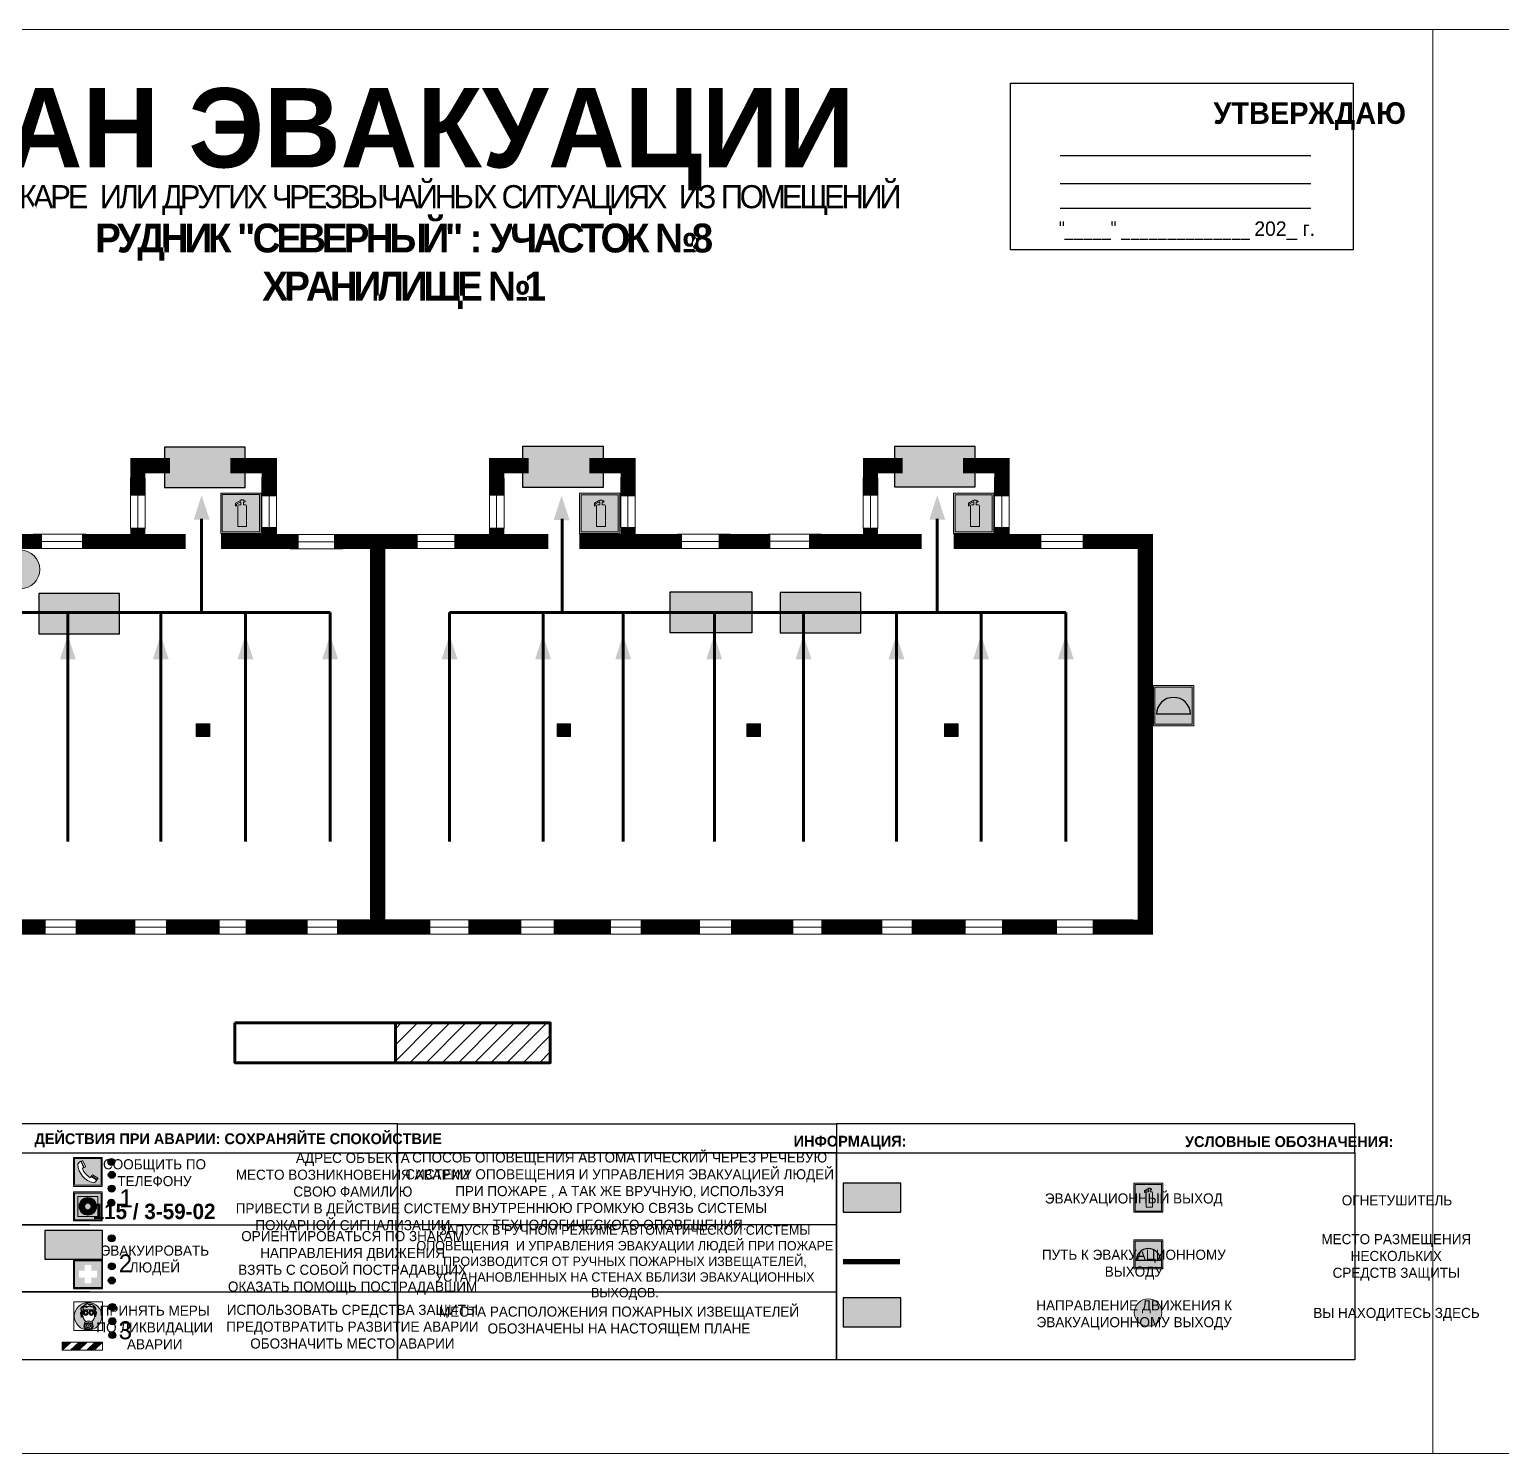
# Model space of a CAD drawing. Header units: millimetres. Extents: x 13114 to 67229, y 22859 to 38520.
# Drawn here: x 18895.6 to 19303.9, y 34765.4 to 35160.4 of the extents above; entities that cross this region are included whole.
import ezdxf

# ---------------------------------------------------------------- set-up
doc = ezdxf.new("R2010")
doc.units = ezdxf.units.MM
doc.layers.add('План_Штампы', color=7, linetype='Continuous')
doc.styles.add('обычный', font='arial.ttf')

# ---------------------------------------------------------------- blocks, each defined once
blk = doc.blocks.new('A$C38D26F80')
h = blk.add_hatch(color=5)
h.dxf.hatch_style = 1
h.paths.add_polyline_path([(-8.77, -4.48, 1), (-0.19, -4.48, 1)])
h.paths.add_polyline_path([(-6.75, -3.58), (-6.75, -3.31), (-6.62, -3.22), (-6.5, -3.22), (-6.42, -3.3), (-6.39, -3.28), (-6.59, -2.23), (-6.59, -2.01), (-6.38, -1.58), (-4.76, -0.4), (-4.13, -0.79, -0.362848), (-2.1, -2.1, -0.201049), (-2.17, -2.48, 0.085434), (-2.26, -3.13), (-1.9, -3.16), (-2.25, -4.7), (-2.4, -4.59), (-2.43, -4.34), (-2.36, -4.34), (-2.14, -3.34), (-2.47, -3.42), (-2.58, -1.95), (-2.77, -1.58), (-3.58, -1.52), (-3.92, -1.26), (-5.05, -1.73), (-4.87, -1.39), (-5.41, -1.6), (-5.41, -1.46), (-6.13, -1.87), (-6.18, -3.5), (-6.56, -3.47), (-6.37, -4.59), (-6.16, -4.43), (-6.16, -4.66), (-6.36, -4.79), (-6.37, -4.8), (-6.51, -4.76)], flags=16)
h.paths.add_polyline_path([(-6.51, -4.76), (-6.36, -4.79), (-6.37, -4.8)], flags=0)
h.paths.add_polyline_path([(-5.92, -2.34, 0.089508), (-2.67, -2.35), (-2.48, -3.88, -0.268602), (-3.4, -6.18, 0.262449), (-5.2, -6.18, -0.268602), (-6.11, -3.88)], flags=16)
edge = h.paths.add_edge_path(flags=16)
edge.add_ellipse((-5.19, -3.41), major_axis=(0, 0.842), ratio=0.848992, start_angle=0, end_angle=360)
edge = h.paths.add_edge_path(flags=0)
edge.add_ellipse((-5.19, -3.39), major_axis=(0, 0.665), ratio=0.853798, start_angle=0, end_angle=360)
edge = h.paths.add_edge_path(flags=0)
edge.add_ellipse((-5.19, -3.4), major_axis=(0, 0.528), ratio=0.864094, start_angle=0, end_angle=360)
edge = h.paths.add_edge_path(flags=16)
edge.add_ellipse((-3.47, -3.4), major_axis=(0, 0.842), ratio=0.848992, start_angle=0, end_angle=360)
h.paths.add_polyline_path([(-3.13, -6.45), (-3.13, -6.84, 0.383174), (-5.57, -6.85), (-5.57, -6.49, -0.369952)], flags=16)
edge = h.paths.add_edge_path(flags=0)
edge.add_ellipse((-3.47, -3.39), major_axis=(0, 0.665), ratio=0.853798, start_angle=0, end_angle=360)
edge = h.paths.add_edge_path(flags=0)
edge.add_ellipse((-3.47, -3.4), major_axis=(0, 0.528), ratio=0.864094, start_angle=0, end_angle=360)
edge = h.paths.add_edge_path(flags=16)
edge.add_ellipse((-4.34, -7.57), major_axis=(-1.48, 0), ratio=0.744955, start_angle=0, end_angle=360)
h.paths.add_polyline_path([(-5.01, -6.85, -1), (-5.15, -6.85, -1)], flags=0)
h.paths.add_polyline_path([(-5.33, -7.14, -1), (-5.47, -7.14, -1)], flags=0)
h.paths.add_polyline_path([(-4.61, -6.71, -1), (-4.74, -6.71, -1)], flags=16)
h.paths.add_polyline_path([(-5.43, -7.51, -1), (-5.57, -7.51, -1)], flags=0)
h.paths.add_polyline_path([(-4.26, -6.67, -1), (-4.4, -6.67, -1)], flags=16)
h.paths.add_polyline_path([(-4.74, -7.14, -1), (-4.88, -7.14, -1)], flags=0)
h.paths.add_polyline_path([(-4.93, -7.43, -1), (-5.07, -7.43, -1)], flags=0)
h.paths.add_polyline_path([(-4.41, -7.07, -1), (-4.54, -7.07, -1)], flags=0)
h.paths.add_polyline_path([(-5.33, -7.87, -1), (-5.46, -7.87, -1)], flags=0)
h.paths.add_polyline_path([(-3.8, -6.71, -1), (-3.94, -6.71, -1)], flags=16)
h.paths.add_polyline_path([(-4.85, -7.78, -1), (-4.98, -7.78, -1)], flags=0)
h.paths.add_polyline_path([(-3.96, -7.14, -1), (-4.1, -7.14, -1)], flags=0)
h.paths.add_polyline_path([(-4.33, -7.53, -1), (-4.47, -7.53, -1)], flags=0)
h.paths.add_polyline_path([(-5.09, -8.12, -1), (-5.23, -8.12, -1)], flags=0)
h.paths.add_polyline_path([(-3.5, -6.94, -1), (-3.64, -6.94, -1)], flags=0)
h.paths.add_polyline_path([(-4.54, -7.97, -1), (-4.68, -7.97, -1)], flags=0)
h.paths.add_polyline_path([(-3.66, -7.39, -1), (-3.8, -7.39, -1)], flags=0)
h.paths.add_polyline_path([(-4.73, -8.35, -1), (-4.86, -8.35, -1)], flags=0)
h.paths.add_polyline_path([(-4.09, -7.96, -1), (-4.23, -7.96, -1)], flags=0)
h.paths.add_polyline_path([(-3.77, -7.74, -1), (-3.91, -7.74, -1)], flags=0)
h.paths.add_polyline_path([(-3.22, -7.27, -1), (-3.35, -7.27, -1)], flags=0)
h.paths.add_polyline_path([(-4.34, -8.4, -1), (-4.47, -8.4, -1)], flags=0)
h.paths.add_polyline_path([(-3.16, -7.61, -1), (-3.3, -7.61, -1)], flags=0)
h.paths.add_polyline_path([(-3.9, -8.35, -1), (-4.04, -8.35, -1)], flags=0)
h.paths.add_polyline_path([(-3.32, -7.91, -1), (-3.46, -7.91, -1)], flags=0)
h.paths.add_polyline_path([(-3.55, -8.23, -1), (-3.69, -8.23, -1)], flags=0)
at = {"color": 5, "lineweight": 5}
for p, q in [((-4.48, 0), (-8.96, 0)), ((-8.96, 0), (-8.96, -4.48)), ((-4.48, 0), (0, 0)), ((0, 0), (0, -4.48)), ((-8.96, -8.96), (-8.96, -4.48)), ((-6.75, -3.31), (-6.62, -3.22)), ((-6.75, -3.58), (-6.75, -3.31)), ((-6.51, -4.76), (-6.75, -3.58)), ((-6.62, -3.22), (-6.5, -3.22)), ((-6.59, -2.01), (-6.38, -1.58)), ((-6.59, -2.23), (-6.59, -2.01)), ((-6.39, -3.28), (-6.59, -2.23)), ((-6.18, -3.5), (-6.56, -3.47)), ((-6.56, -3.47), (-6.37, -4.59)), ((-6.5, -3.22), (-6.42, -3.3)), ((-6.42, -3.3), (-6.39, -3.28)), ((-6.38, -1.58), (-4.76, -0.4)), ((-6.37, -4.59), (-6.16, -4.43)), ((-6.13, -1.87), (-6.18, -3.5)), ((-6.16, -4.43), (-6.16, -4.66)), ((-5.41, -1.46), (-6.13, -1.87)), ((-5.92, -2.34), (-6.11, -3.88)), ((-4.87, -1.39), (-5.41, -1.6)), ((-5.41, -1.6), (-5.41, -1.46)), ((-3.92, -1.26), (-5.05, -1.73)), ((-5.05, -1.73), (-4.87, -1.39)), ((-4.76, -0.4), (-4.13, -0.79)), ((-3.58, -1.52), (-3.92, -1.26)), ((-2.77, -1.58), (-3.58, -1.52)), ((-2.58, -1.95), (-2.77, -1.58)), ((-2.67, -2.34), (-2.48, -3.88)), ((-2.47, -3.42), (-2.58, -1.95)), ((-2.14, -3.34), (-2.47, -3.42)), ((-2.43, -4.34), (-2.4, -4.59)), ((-2.43, -4.34), (-2.36, -4.34)), ((-2.36, -4.34), (-2.14, -3.34)), ((-1.9, -3.16), (-2.26, -3.13)), ((-2.25, -4.7), (-1.9, -3.16)), ((0, -8.96), (0, -4.48)), ((-4.48, -8.96), (-8.96, -8.96)), ((-6.37, -4.8), (-6.51, -4.76)), ((-6.16, -4.66), (-6.37, -4.8)), ((-5.57, -6.49), (-5.57, -6.85)), ((-4.48, -8.96), (0, -8.96)), ((-3.13, -6.45), (-3.13, -6.84)), ((-2.4, -4.59), (-2.25, -4.7))]:
    blk.add_line(p, q, dxfattribs=at)
at = {"color": 5}
for p, q in [((-6.75, -3.31), (-6.62, -3.22)), ((-6.75, -3.58), (-6.75, -3.31)), ((-6.51, -4.76), (-6.75, -3.58)), ((-6.62, -3.22), (-6.5, -3.22)), ((-6.59, -2.01), (-6.38, -1.58)), ((-6.59, -2.23), (-6.59, -2.01)), ((-6.39, -3.28), (-6.59, -2.23)), ((-6.18, -3.5), (-6.56, -3.47)), ((-6.56, -3.47), (-6.37, -4.59)), ((-6.5, -3.22), (-6.42, -3.3)), ((-6.42, -3.3), (-6.39, -3.28)), ((-6.38, -1.58), (-4.76, -0.4)), ((-6.37, -4.59), (-6.16, -4.43)), ((-6.13, -1.87), (-6.18, -3.5)), ((-6.16, -4.43), (-6.16, -4.66)), ((-5.41, -1.46), (-6.13, -1.87)), ((-4.87, -1.39), (-5.41, -1.6)), ((-5.41, -1.6), (-5.41, -1.46)), ((-3.92, -1.26), (-5.05, -1.73)), ((-5.05, -1.73), (-4.87, -1.39)), ((-4.76, -0.4), (-4.13, -0.79)), ((-3.58, -1.52), (-3.92, -1.26)), ((-2.77, -1.58), (-3.58, -1.52)), ((-2.58, -1.95), (-2.77, -1.58)), ((-2.47, -3.42), (-2.58, -1.95)), ((-2.14, -3.34), (-2.47, -3.42)), ((-2.4, -4.59), (-2.43, -4.34)), ((-2.43, -4.34), (-2.36, -4.34)), ((-2.36, -4.34), (-2.14, -3.34)), ((-2.26, -3.13), (-1.9, -3.16)), ((-1.9, -3.16), (-2.25, -4.7)), ((-6.37, -4.8), (-6.51, -4.76)), ((-6.36, -4.79), (-6.51, -4.76)), ((-6.16, -4.66), (-6.37, -4.8)), ((-6.16, -4.66), (-6.36, -4.79)), ((-2.25, -4.7), (-2.4, -4.59))]:
    blk.add_line(p, q, dxfattribs=at)
at = {"color": 5, "lineweight": 5}
for centre, radius in [((-4.48, -4.48), 4.29), ((-5.5, -7.51), 0.0678), ((-5.4, -7.14), 0.0678), ((-5.4, -7.87), 0.0678), ((-5.16, -8.12), 0.0678), ((-5.08, -6.85), 0.0678), ((-5, -7.43), 0.0678), ((-4.91, -7.78), 0.0678), ((-4.81, -7.14), 0.0678), ((-4.79, -8.35), 0.0678), ((-4.67, -6.71), 0.0678), ((-4.61, -7.97), 0.0678), ((-4.47, -7.07), 0.0678), ((-4.4, -7.53), 0.0678), ((-4.4, -8.4), 0.0678), ((-4.33, -6.67), 0.0678), ((-4.16, -7.96), 0.0678), ((-4.03, -7.14), 0.0678), ((-3.97, -8.35), 0.0678), ((-3.87, -6.71), 0.0678), ((-3.84, -7.74), 0.0678), ((-3.73, -7.39), 0.0678), ((-3.62, -8.23), 0.0678), ((-3.57, -6.94), 0.0678), ((-3.39, -7.91), 0.0678), ((-3.28, -7.27), 0.0678), ((-3.23, -7.61), 0.0678)]:
    blk.add_circle(centre, radius, dxfattribs=at)
for centre, radius, start, end in [((-3.66, -4.24), 2.47, 171.573, 231.7124), ((-4.28, 6.66), 9.15, 259.6987, 280.1569), ((-4.93, -4.24), 2.47, 308.2876, 8.427), ((-0.47, -3.05), 1.79, 161.5846, 182.4584), ((-2.6, -2.2), 0.513, 326.4781, 11.7739), ((-4.33, -7.88), 1.87, 50.358, 131.5662), ((-4.34, -8.2), 1.82, 48.4943, 132.3565), ((-4.3, -7.78), 1.83, 60.5889, 119.4111)]:
    blk.add_arc(centre, radius, start, end, dxfattribs=at)
at = {"color": 5}
for centre, radius, start, end in [((-3.89, -2.66), 1.88, 17.387, 97.1599), ((-0.35, -3.07), 1.91, 162.2553, 181.7878), ((-2.6, -2.2), 0.511, 326.3906, 11.8614)]:
    blk.add_arc(centre, radius, start, end, dxfattribs=at)
at = {"color": 5, "lineweight": 5}
for centre, major_axis, ratio in [((-5.19, -3.41), (0, 0.842), 0.848992), ((-5.19, -3.39), (0, 0.665), 0.853798), ((-5.19, -3.4), (0, 0.528), 0.864094), ((-3.47, -3.4), (0, 0.842), 0.848992), ((-3.47, -3.39), (0, 0.665), 0.853798), ((-3.47, -3.4), (0, 0.528), 0.864094), ((-4.34, -7.57), (-1.48, 0), 0.744955)]:
    blk.add_ellipse(centre, major_axis=major_axis, ratio=ratio, dxfattribs=at)
blk = doc.blocks.new('A$C47DD6509')
at = {"lineweight": 5}
for points in [[(-8.69, 0), (-11.19, 0), (-11.19, -2.22)], [(-4.22, 0), (-6.45, 0), (-8.91, -2.22), (-6.61, -2.22)], [(0, 0), (-2.09, 0), (-4.36, -2.22), (-2.29, -2.22)]]:
    blk.add_hatch(color=242, dxfattribs=at).paths.add_polyline_path(points)
at = {"color": 242, "lineweight": 5}
for p, q in [((-11.19, -2.22), (-8.69, 0)), ((-11.19, -2.22), (-11.19, 0)), ((-11.19, 0), (-8.69, 0)), ((-11.19, 0), (0, 0)), ((-8.91, -2.22), (-6.45, 0)), ((-6.61, -2.22), (-4.22, 0)), ((-4.36, -2.22), (-2.09, 0)), ((-2.29, -2.22), (0, 0)), ((0, 0), (0, -2.22)), ((0, -2.22), (-11.19, -2.22))]:
    blk.add_line(p, q, dxfattribs=at)
blk = doc.blocks.new('A$C32E8229D')
at = {"true_color": 0xffffff}
blk.add_hatch(color=7, dxfattribs=at).paths.add_polyline_path([(0, 0), (0, -8), (16, -8), (16, 0)])
h = blk.add_hatch(color=126)
h.paths.add_polyline_path([(0.2, -0.2), (15.8, -0.2), (15.8, -7.8), (0.2, -7.8)])
h.paths.add_polyline_path([(13.49, -2.05), (12.08, -2.05), (11.37, -2.63, 0.162397), (11.29, -2.84), (11.29, -3.63), (10.35, -3.63), (10.35, -4.05), (11.68, -4.05), (11.68, -3.48), (12.26, -4.28), (11.29, -5.1), (11.29, -6.78), (11.85, -6.78), (11.85, -5.44), (12.8, -4.64), (12.8, -5.94), (14.46, -5.94), (14.46, -5.39), (13.45, -5.39), (13.45, -3.97), (12.46, -2.59), (13.15, -2.59), (13.69, -3.34), (14.18, -3)], flags=16)
h.paths.add_polyline_path([(10.74, -1.82, 1), (11.8, -1.82, 1)], flags=16)
h.paths.add_polyline_path([(9.39, -3.59), (5.99, -3.59), (6.56, -3.03), (5.91, -3.03), (5.1, -3.83), (5.91, -4.64), (6.56, -4.64), (5.99, -4.09), (9.39, -4.09)], flags=16)
h.paths.add_polyline_path([(4.29, -1.08), (1.72, -1.08), (1.72, -6.6), (4.29, -6.6)], flags=16)
at = {"color": 126}
blk.add_lwpolyline([(16, -8), (0, -8), (0, 0), (16, 0)], close=True, dxfattribs=at)
blk = doc.blocks.new('A$C18900ED3')
h = blk.add_hatch(color=126)
h.paths.add_polyline_path([(-0.18, -0.18), (-7.02, -0.18), (-7.02, -7.02), (-0.18, -7.02)])
h.paths.add_polyline_path([(-5.89, -4.46), (-5.89, -2.77), (-4.46, -2.77), (-4.46, -1.31), (-2.77, -1.31), (-2.77, -2.77), (-1.33, -2.77), (-1.33, -4.46), (-2.77, -4.46), (-2.77, -5.89), (-4.46, -5.89), (-4.46, -4.46)], flags=16)
at = {"color": 126}
for p, q in [((-7.2, 0), (-7.2, -7.2)), ((0, 0), (-7.2, 0)), ((0, -7.2), (0, 0)), ((-7.02, -7.02), (-7.02, -0.18)), ((-7.02, -0.18), (-0.18, -0.18)), ((-0.18, -0.18), (-0.18, -7.02)), ((-7.2, -7.2), (0, -7.2)), ((-0.18, -7.02), (-7.02, -7.02))]:
    blk.add_line(p, q, dxfattribs=at)
blk = doc.blocks.new('A$C456E1F9C')
at = {"lineweight": 5}
h = blk.add_hatch(color=242, dxfattribs=at)
h.paths.add_polyline_path([(0.51, -1.47), (0.51, -13.26), (12.29, -13.26), (12.29, -1.47)])
h.paths.add_polyline_path([(5.42, -4.95, -0.254479), (4.78, -5.4), (3.52, -2.53, -0.209735), (4.23, -2.4)], flags=16)
h.paths.add_polyline_path([(8.53, -8.6), (10.87, -10.17), (10.54, -10.76), (8.03, -9.13, -0.192251)], flags=16)
h.paths.add_polyline_path([(4.61, -5.49, 0.005518), (3.87, -5.72, 0.128647), (7.49, -10.01, 0.00809), (7.83, -9.33), (10.47, -10.97, -0.16736), (8.99, -12.25, -0.327862), (1.95, -3.95, -0.166952), (3.36, -2.62)], flags=16)
at = {"color": 242, "lineweight": 5}
for p, q in [((0, -13.77), (0, -0.97)), ((12.8, -0.97), (0, -0.97)), ((4.61, -5.49), (3.36, -2.62)), ((3.52, -2.53), (4.78, -5.4)), ((4.23, -2.4), (5.42, -4.95)), ((12.8, -13.77), (12.8, -0.97)), ((7.83, -9.33), (10.47, -10.97)), ((8.03, -9.13), (10.54, -10.76)), ((10.81, -10.12), (8.53, -8.6)), ((10.54, -10.76), (10.8, -10.3)), ((10.8, -10.3), (10.81, -10.12)), ((0, -13.77), (12.8, -13.77))]:
    blk.add_line(p, q, dxfattribs=at)
blk.add_lwpolyline([(0.51, -1.47), (12.29, -1.47), (12.29, -13.26), (0.51, -13.26)], close=True, dxfattribs=at)
for centre, radius, start, end in [((4.59, -5.34), 2.99, 114.28453, 152.19739), ((11.12, -3.31), 9.19, 183.99153, 256.60086), ((4.02, -3.27), 0.891, 76.32839, 123.70924), ((14.98, -39.1), 35.17, 107.14873, 108.41345), ((13.86, -0.94), 11.08, 205.55365, 234.87622), ((4.68, -4.59), 0.824, 276.9621, 334.07228), ((-13.31, 0.8), 23.44, 332.54871, 334.40268), ((8.94, -9.5), 0.989, 114.40924, 157.93883), ((7.87, -9.46), 3, 291.92908, 329.9329)]:
    blk.add_arc(centre, radius, start, end, dxfattribs=at)
blk = doc.blocks.new('A$C54414219')
at = {"true_color": 0xffffff}
h = blk.add_hatch(color=7, dxfattribs=at)
h.paths.add_polyline_path([(2.39, -9.45), (2.39, -18.3), (11.23, -18.3), (11.23, -9.45)], flags=0)
h.paths.add_polyline_path([(10.71, -13.87, -1), (2.92, -13.87, -1)], flags=0)
h.paths.add_polyline_path([(8.3, -13.87, -1), (5.33, -13.87, -1)], flags=0)
h.paths.add_polyline_path([(0.41, -7.47), (0.41, -20.27), (13.21, -20.27), (13.21, -7.47)])
h.paths.add_polyline_path([(0.92, -19.77), (12.71, -19.77), (12.71, -7.98), (0.92, -7.98)], flags=16)
h.paths.add_polyline_path([(11.23, -9.45), (11.23, -18.3), (2.39, -18.3), (2.39, -9.45)], flags=0)
at = {"lineweight": 5}
h = blk.add_hatch(color=242, dxfattribs=at)
h.paths.add_polyline_path([(12.71, -7.98), (0.92, -7.98), (0.92, -19.77), (12.71, -19.77)])
h.paths.add_polyline_path([(11.23, -18.3), (2.39, -18.3), (2.39, -9.45), (11.23, -9.45)], flags=16)
h.paths.add_polyline_path([(10.71, -13.87, -1), (2.92, -13.87, -1)], flags=0)
h.paths.add_polyline_path([(8.3, -13.87, -1), (5.33, -13.87, -1)], flags=0)
at = {"true_color": 0xffffff}
h = blk.add_hatch(color=7, dxfattribs=at)
h.paths.add_polyline_path([(2.39, -9.45), (2.39, -18.3), (11.23, -18.3), (11.23, -9.45)])
h.paths.add_polyline_path([(10.71, -13.87, -1), (2.92, -13.87, -1)], flags=16)
h.paths.add_polyline_path([(8.3, -13.87, -1), (5.33, -13.87, -1)], flags=0)
at = {"lineweight": 5}
h = blk.add_hatch(color=242, dxfattribs=at)
h.paths.add_polyline_path([(2.92, -13.87, 1), (10.71, -13.87, 1)])
h.paths.add_polyline_path([(8.3, -13.87, -1), (5.33, -13.87, -1)], flags=16)
at = {"color": 242, "lineweight": 5}
for p, q in [((0.41, -20.27), (0.41, -7.47)), ((0.41, -7.47), (13.21, -7.47)), ((0.41, -7.47), (13.21, -7.47)), ((13.21, -20.27), (13.21, -7.47)), ((0.41, -20.27), (13.21, -20.27))]:
    blk.add_line(p, q, dxfattribs=at)
for points in [[(0.92, -7.98), (12.71, -7.98), (12.71, -19.77), (0.92, -19.77)], [(2.39, -9.45), (11.23, -9.45), (11.23, -18.3), (2.39, -18.3)]]:
    blk.add_lwpolyline(points, close=True, dxfattribs=at)
for radius in [3.89, 1.49]:
    blk.add_circle((6.81, -13.87), radius, dxfattribs=at)
blk = doc.blocks.new('A$C1E1F2D43')
at = {"true_color": 0xffffff}
blk.add_hatch(color=7, dxfattribs=at).paths.add_polyline_path([(8, 0), (0, 0), (0, -8), (8, -8)])
h = blk.add_hatch(color=242)
h.paths.add_polyline_path([(0.32, -0.32), (0.32, -7.68), (7.68, -7.68), (7.68, -0.32)])
h.paths.add_polyline_path([(7.35, -5.71), (0.65, -5.71, -1)], flags=16)
at = {"color": 242, "lineweight": 5}
for p, q in [((0, 0), (8, 0)), ((0, -8), (0, 0)), ((0, 0), (8, 0)), ((8, -8), (8, 0)), ((0, -8), (8, -8))]:
    blk.add_line(p, q, dxfattribs=at)
at = {"color": 242}
blk.add_line((7.35, -5.71), (0.65, -5.71), dxfattribs=at)
at = {"color": 242, "lineweight": 5}
blk.add_lwpolyline([(0.32, -0.32), (7.68, -0.32), (7.68, -7.68), (0.32, -7.68)], close=True, dxfattribs=at)
at = {"color": 242}
blk.add_arc((4, -5.71), 3.35, 0, 180, dxfattribs=at)
blk = doc.blocks.new('A$C7B8C2D5B')
at = {"lineweight": 0}
h = blk.add_hatch(color=5, dxfattribs=at)
h.dxf.hatch_style = 1
h.paths.add_polyline_path([(1.4, -3.02, 1), (-2.11, -3.02, 1)])
at = {"color": 5, "lineweight": 0}
blk.add_circle((-0.36, -3.02), 1.75, dxfattribs=at)
blk = doc.blocks.new('A$C7B4425F7')
at = {"true_color": 0xffffff}
blk.add_hatch(color=7, dxfattribs=at).paths.add_polyline_path([(0, 0), (-16, 0), (-16, -8), (0, -8)])
h = blk.add_hatch(color=126)
h.paths.add_polyline_path([(-0.2, -0.2), (-15.8, -0.2), (-15.8, -7.8), (-0.2, -7.8)])
h.paths.add_polyline_path([(-11.76, -2.03), (-11.76, -3.66), (-11.17, -3.66, -0.568275), (-11.17, -6.18), (-12.58, -6.18), (-12.58, -2.03)], flags=16)
h.paths.add_polyline_path([(-13.33, -4.12, -0.495768), (-13.59, -6.18), (-15.03, -6.18), (-15.03, -2.03), (-13.59, -2.03, -0.487973)], flags=16)
h.paths.add_polyline_path([(-10.25, -2.03), (-9.48, -2.03), (-9.48, -6.18), (-10.25, -6.18)], flags=16)
h.paths.add_polyline_path([(-13.84, -3.69), (-14.24, -3.69), (-14.24, -3.03), (-13.9, -3.03, -0.692621)], flags=0)
h.paths.add_polyline_path([(-9.15, -2.03), (-8.4, -2.03), (-8.04, -3.07), (-7.68, -2.03), (-6.93, -2.03), (-7.64, -4.1), (-6.93, -6.18), (-7.68, -6.18), (-8.04, -5.14), (-8.4, -6.18), (-9.15, -6.18), (-8.44, -4.1)], flags=16)
h.paths.add_polyline_path([(-11.76, -4.46), (-11.42, -4.46, -0.692621), (-11.36, -5.12), (-11.76, -5.12)], flags=0)
h.paths.add_polyline_path([(-13.9, -5.2), (-14.24, -5.2), (-14.24, -4.55), (-13.84, -4.55, -0.708038)], flags=0)
edge = h.paths.add_edge_path(flags=16)
edge.add_ellipse((-5.51, -4.08), major_axis=(0, 2.05), ratio=0.586184, start_angle=0, end_angle=360)
edge = h.paths.add_edge_path(flags=0)
edge.add_ellipse((-5.51, -4.08), major_axis=(0, 1.14), ratio=0.454828, start_angle=0, end_angle=360)
h.paths.add_polyline_path([(-4.13, -4.96, 0.377264), (-3.48, -4.52, 0.0555), (-3.16, -2.03), (-1.66, -2.03), (-1.66, -4.96), (-0.96, -4.96), (-0.96, -7.01), (-1.75, -7.01), (-1.75, -6.18), (-3.3, -6.18), (-3.3, -7.02), (-4.13, -7.02)], flags=16)
h.paths.add_polyline_path([(-2.73, -2.91), (-2.28, -2.91), (-2.28, -4.96), (-3.05, -4.96, 0.079136)], flags=0)
at = {"color": 126}
blk.add_lwpolyline([(-16, -8), (0, -8), (0, 0), (-16, 0)], close=True, dxfattribs=at)
blk = doc.blocks.new('A$C3AD82952')
at = {"true_color": 0xf5f5ff}
h = blk.add_hatch(color=7, dxfattribs=at)
h.dxf.hatch_style = 1
h.paths.add_polyline_path([(8.21, 8.73, 0.414214), (7.89, 9.05), (7.22, 9.05), (7.22, 9.92), (7.59, 9.92, 1), (7.57, 10.36), (7.22, 10.36), (7.22, 10.6), (6.43, 10.6), (6.43, 10.36), (6.01, 10.36), (4.74, 9.59), (4.74, 8.69), (4.98, 8.73), (4.98, 9.26), (6.12, 9.91), (6.43, 9.91), (6.43, 9.05), (5.76, 9.05, 0.414214), (5.44, 8.73), (5.44, 2.2), (8.21, 2.2)], flags=0)
h.paths.add_polyline_path([(12.8, 12.8), (0, 12.8), (0, 0), (12.8, 0)])
h.paths.add_polyline_path([(0.51, 12.29), (12.29, 12.29), (12.29, 0.51), (0.51, 0.51)], flags=16)
h.paths.add_polyline_path([(4.74, 9.59), (6.01, 10.36), (6.43, 10.36), (6.43, 10.6), (7.22, 10.6), (7.22, 10.36), (7.59, 10.36, -0.94586), (7.59, 9.92), (7.22, 9.92), (7.22, 9.05), (7.89, 9.05, -0.414214), (8.21, 8.73), (8.21, 2.2), (5.44, 2.2), (5.44, 8.73, -0.414214), (5.76, 9.05), (6.43, 9.05), (6.43, 9.91), (6.12, 9.91), (4.98, 9.26), (4.98, 8.73), (4.74, 8.69)], flags=0)
h = blk.add_hatch(color=242)
h.dxf.hatch_style = 1
h.paths.add_polyline_path([(12.29, 12.29), (0.51, 12.29), (0.51, 0.51), (12.29, 0.51)])
h.paths.add_polyline_path([(4.74, 8.69), (4.74, 9.59), (6.01, 10.36), (6.43, 10.36), (6.43, 10.6), (7.22, 10.6), (7.22, 10.36), (7.59, 10.36, -0.94586), (7.59, 9.92), (7.22, 9.92), (7.22, 9.05), (7.89, 9.05, -0.414214), (8.21, 8.73), (8.21, 2.2), (5.44, 2.2), (5.44, 8.73, -0.414214), (5.76, 9.05), (6.43, 9.05), (6.43, 9.91), (6.12, 9.91), (4.98, 9.26), (4.98, 8.73)], flags=16)
h = blk.add_hatch(color=7, dxfattribs=at)
h.dxf.hatch_style = 1
h.paths.add_polyline_path([(8.21, 8.73, 0.414214), (7.89, 9.05), (7.22, 9.05), (7.22, 9.92), (7.59, 9.92, 1), (7.57, 10.36), (7.22, 10.36), (7.22, 10.6), (6.43, 10.6), (6.43, 10.36), (6.01, 10.36), (4.74, 9.59), (4.74, 8.69), (4.98, 8.73), (4.98, 9.26), (6.12, 9.91), (6.43, 9.91), (6.43, 9.05), (5.76, 9.05, 0.414214), (5.44, 8.73), (5.44, 2.2), (8.21, 2.2)])
at = {"color": 242, "lineweight": 5}
for p, q in [((0, 0), (0, 12.8)), ((0, 12.8), (12.8, 12.8)), ((6.01, 10.36), (4.74, 9.59)), ((4.74, 9.59), (4.74, 8.69)), ((4.98, 9.26), (6.12, 9.91)), ((6.01, 10.36), (6.43, 10.36)), ((6.12, 9.91), (6.43, 9.91)), ((7.22, 10.6), (6.43, 10.6)), ((6.43, 10.6), (6.43, 10.36)), ((6.43, 9.91), (6.43, 9.05)), ((7.22, 10.36), (7.22, 10.6)), ((7.59, 10.36), (7.22, 10.36)), ((7.22, 9.05), (7.22, 9.92)), ((7.59, 9.92), (7.22, 9.92)), ((12.8, 0), (12.8, 12.8)), ((4.74, 8.69), (4.98, 8.73)), ((4.98, 8.73), (4.98, 9.26)), ((5.44, 2.2), (5.44, 8.73)), ((5.76, 9.05), (6.43, 9.05)), ((7.89, 9.05), (7.22, 9.05)), ((8.21, 2.2), (8.21, 8.73)), ((0, 0), (12.8, 0)), ((5.44, 2.2), (8.21, 2.2))]:
    blk.add_line(p, q, dxfattribs=at)
blk.add_lwpolyline([(0.51, 12.29), (12.29, 12.29), (12.29, 0.51), (0.51, 0.51)], close=True, dxfattribs=at)
for centre, radius, start, end in [((7.58, 10.14), 0.223, 273.1875, 86.8125), ((5.76, 8.73), 0.32, 90, 180), ((7.89, 8.73), 0.32, 0, 90)]:
    blk.add_arc(centre, radius, start, end, dxfattribs=at)

msp = doc.modelspace()

# ---------------------------------------------------------------- hatches: boundary and pattern name
at = {"lineweight": 0}
h = msp.add_hatch(color=256, dxfattribs=at)
h.dxf.hatch_style = 1
h.paths.add_polyline_path([(18945.64, 34964.25), (18945.64, 34967.76), (18941.89, 34967.76), (18941.89, 34964.25)])
h = msp.add_hatch(color=256, dxfattribs=at)
h.dxf.hatch_style = 1
h.paths.add_polyline_path([(19045.67, 34964.25), (19045.67, 34967.76), (19041.93, 34967.76), (19041.93, 34964.25)])
h = msp.add_hatch(color=256, dxfattribs=at)
h.dxf.hatch_style = 1
h.paths.add_polyline_path([(19098.35, 34964.25), (19098.35, 34967.76), (19094.6, 34967.76), (19094.6, 34964.25)])
h = msp.add_hatch(color=256, dxfattribs=at)
h.dxf.hatch_style = 1
h.paths.add_polyline_path([(19153.15, 34964.25), (19153.15, 34967.76), (19149.41, 34967.76), (19149.41, 34964.25)])
h = msp.add_hatch()
h.set_pattern_fill('ANSI31', color=256)
h.set_pattern_definition([(45, (-10924.405, 23317.3938), (-2.24506403, 2.24506403), [])])
h.paths.add_polyline_path([(18997.08, 34884.85), (18997.08, 34873.78), (19040.05, 34873.78), (19040.05, 34884.85)])
h = msp.add_hatch(color=256, dxfattribs=at)
h.dxf.hatch_style = 1
h.paths.add_polyline_path([(18917.38, 34846.28, 1), (18919.32, 34846.28, 1)])
h = msp.add_hatch(color=256, dxfattribs=at)
h.dxf.hatch_style = 1
h.paths.add_polyline_path([(18917.49, 34842.7, 1), (18919.42, 34842.7, 1)])
h = msp.add_hatch(color=256, dxfattribs=at)
h.dxf.hatch_style = 1
h.paths.add_polyline_path([(18917.45, 34838.89, 1), (18919.38, 34838.89, 1)])
h = msp.add_hatch(color=256, dxfattribs=at)
h.dxf.hatch_style = 1
h.paths.add_polyline_path([(18917.37, 34834.96, 1), (18919.3, 34834.96, 1)])
h = msp.add_hatch(color=256, dxfattribs=at)
h.dxf.hatch_style = 1
h.paths.add_polyline_path([(18917.45, 34825.08, 1), (18919.38, 34825.08, 1)])
h = msp.add_hatch(color=256, dxfattribs=at)
h.dxf.hatch_style = 1
h.paths.add_polyline_path([(18917.49, 34817.3, 1), (18919.42, 34817.3, 1)])
h = msp.add_hatch(color=256, dxfattribs=at)
h.dxf.hatch_style = 1
h.paths.add_polyline_path([(18917.48, 34813.39, 1), (18919.42, 34813.39, 1)])
h = msp.add_hatch(color=256, dxfattribs=at)
h.dxf.hatch_style = 1
h.paths.add_polyline_path([(18917.64, 34806.04, 1), (18919.57, 34806.04, 1)])
h = msp.add_hatch(color=256, dxfattribs=at)
h.dxf.hatch_style = 1
h.paths.add_polyline_path([(18917.64, 34802.1, 1), (18919.57, 34802.1, 1)])
h = msp.add_hatch(color=256, dxfattribs=at)
h.dxf.hatch_style = 1
h.paths.add_polyline_path([(18917.64, 34798.26, 1), (18919.57, 34798.26, 1)])

# ---------------------------------------------------------------- linework, layer by layer
at = {"color": 5, "lineweight": 0}
for points in [[(18684.77, 34765.39), (19284.77, 34765.39), (19284.77, 35160.39), (18684.77, 35160.39)], [(19284.77, 34765.39), (19884.77, 34765.39), (19884.77, 35160.39), (19284.77, 35160.39)]]:
    msp.add_lwpolyline(points, close=True, dxfattribs=at)
for points in [[(19167.72, 35145.45), (19262.72, 35145.45), (19262.72, 35099.24), (19167.72, 35099.24)], [(18853.9, 34848.82), (18997.67, 34848.82), (18997.67, 34856.87), (18853.9, 34856.87)], [(18997.67, 34856.87), (19119.39, 34856.87), (19119.39, 34791.42), (18997.67, 34791.42)], [(18997.67, 34856.87), (19119.39, 34856.87), (19119.39, 34848.82), (18997.67, 34848.82)], [(19119.39, 34848.82), (19263.16, 34848.82), (19263.16, 34856.87), (19119.39, 34856.87)], [(18853.9, 34848.82), (18997.67, 34848.82), (18997.67, 34791.42), (18853.9, 34791.42)], [(18997.67, 34848.82), (19119.39, 34848.82), (19119.39, 34828.83), (18997.67, 34828.83)], [(19119.39, 34848.82), (19263.16, 34848.82), (19263.16, 34791.42), (19119.39, 34791.42)], [(19119.39, 34828.83), (18997.67, 34828.83), (18997.67, 34810.25), (19119.39, 34810.25)]]:
    msp.add_lwpolyline(points, close=True)
for points in [[(19181.47, 35125.4), (19250.99, 35125.4)], [(19181.47, 35117.64), (19250.99, 35117.64)], [(19181.47, 35110.85), (19250.99, 35110.85)], [(18912.32, 34828.83), (18853.9, 34828.83), (18997.67, 34828.83)], [(18912.32, 34810.25), (18853.9, 34810.25), (18997.67, 34810.25)]]:
    msp.add_lwpolyline(points)
at = {"lineweight": 100, "const_width": 4.2}
for points in [[(18925.68, 35031.08), (18925.68, 35039.41), (18934.6, 35039.41)], [(18951.35, 35039.41), (18962.13, 35039.41), (18962.13, 35030.88)], [(19025.18, 35031.08), (19025.18, 35039.41), (19034.1, 35039.41)], [(19050.86, 35039.41), (19061.63, 35039.41), (19061.63, 35030.88)], [(19128.86, 35031.08), (19128.86, 35039.41), (19137.78, 35039.41)], [(19154.54, 35039.41), (19165.31, 35039.41), (19165.31, 35030.88)], [(18925.68, 35018.38), (18925.68, 35022.22)], [(18962.13, 35022.41), (18962.13, 35018.38)], [(19025.18, 35018.38), (19025.18, 35022.22)], [(19061.63, 35022.41), (19061.63, 35018.38)], [(19128.86, 35018.38), (19128.86, 35022.22)], [(19165.31, 35022.41), (19165.31, 35018.38)], [(18899.11, 35018.38), (18885.17, 35018.38)], [(18938.89, 35018.38), (18910.19, 35018.38)], [(18970.25, 35018.38), (18948.76, 35018.38)], [(19003.26, 35018.38), (18980.09, 35018.38)], [(19039.5, 35018.38), (19013.42, 35018.38)], [(19076.6, 35018.38), (19048.1, 35018.38)], [(19101.04, 35018.38), (19086.76, 35018.38)], [(19143.03, 35018.38), (19111.84, 35018.38)], [(19176.28, 35018.38), (19151.96, 35018.38)], [(19190.48, 34911.38), (19205.08, 34911.38), (19205.08, 35018.38), (19187.71, 35018.38)], [(18886.52, 34911.38), (18900.12, 34911.38)], [(18908.47, 34911.38), (18924.95, 34911.38)], [(18933.46, 34911.38), (18948.37, 34911.38)], [(18955.53, 34911.38), (18972.76, 34911.38)], [(18980.89, 34911.38), (19006.82, 34911.38)], [(19017.31, 34911.38), (19032.07, 34911.38)], [(19041.01, 34911.38), (19056.93, 34911.38)], [(19065.09, 34911.38), (19081.6, 34911.38)], [(19090.15, 34911.38), (19107.43, 34911.38)], [(19115.2, 34911.38), (19132.1, 34911.38)], [(19140.26, 34911.38), (19155.21, 34911.38)], [(19165.31, 34911.38), (19180.55, 34911.38)]]:
    msp.add_lwpolyline(points, dxfattribs=at)
at = {"lineweight": 0}
for points in [[(18923.67, 35022.01), (18923.67, 35036.03)], [(18925.68, 35022.22), (18925.68, 35036.23)], [(18927.71, 35021.94), (18927.71, 35035.95)], [(18960.08, 35022.17), (18960.08, 35036.19)], [(18962.09, 35022.37), (18962.09, 35036.39)], [(18964.12, 35022.09), (18964.12, 35036.11)], [(19023.17, 35022.01), (19023.17, 35036.03)], [(19025.18, 35022.22), (19025.18, 35036.23)], [(19027.22, 35021.94), (19027.22, 35035.95)], [(19059.58, 35022.17), (19059.58, 35036.19)], [(19061.59, 35022.37), (19061.59, 35036.39)], [(19063.63, 35022.09), (19063.63, 35036.11)], [(19126.85, 35022.01), (19126.85, 35036.03)], [(19128.86, 35022.22), (19128.86, 35036.23)], [(19130.9, 35021.94), (19130.9, 35035.95)], [(19163.27, 35022.17), (19163.27, 35036.19)], [(19165.27, 35022.37), (19165.27, 35036.39)], [(19167.31, 35022.09), (19167.31, 35036.11)], [(18896.65, 35020.37), (18911.26, 35020.37)], [(18896.84, 35018.39), (18911.45, 35018.39)], [(18968.18, 35020.27), (18982.8, 35020.27)], [(18968.37, 35018.29), (18982.99, 35018.29)], [(19000.29, 35020.34), (19014.91, 35020.34)], [(19000.48, 35018.36), (19015.09, 35018.36)], [(19075.33, 35020.37), (19089.95, 35020.37)], [(19075.52, 35018.38), (19090.13, 35018.38)], [(19100.59, 35020.39), (19115.2, 35020.39)], [(19100.77, 35018.41), (19115.39, 35018.41)], [(19174.61, 35020.31), (19189.23, 35020.31)], [(19174.8, 35018.33), (19189.42, 35018.33)], [(18896.41, 35016.44), (18911.02, 35016.44)], [(18967.94, 35016.34), (18982.56, 35016.34)], [(19000.05, 35016.41), (19014.67, 35016.41)], [(19075.09, 35016.44), (19089.71, 35016.44)], [(19100.34, 35016.46), (19114.96, 35016.46)], [(19174.37, 35016.38), (19188.99, 35016.38)], [(18789.07, 34911.38), (19201.86, 34911.38)], [(18789.14, 34913.44), (19201.65, 34913.44)], [(18789.37, 34909.42), (19201.41, 34909.42)]]:
    msp.add_lwpolyline(points, dxfattribs=at)
at = {"color": 126, "lineweight": 100, "true_color": 0x008754}
for points in [[(18943.3, 34998.67), (18943.3, 35024.68)], [(19043.33, 35024.68), (19043.33, 34998.67), (19012.14, 34998.67)], [(19147.33, 34998.67), (19147.33, 35024.68)], [(18839.31, 34998.67), (18979.03, 34998.67)], [(18906.28, 34935.11), (18906.28, 34998.67)], [(18932.05, 34935.11), (18932.05, 34998.67)], [(18955.54, 34935.11), (18955.54, 34998.67)], [(18979.03, 34935.11), (18979.03, 34998.67)], [(19012.14, 34935.11), (19012.14, 34998.67)], [(19038.07, 34935.11), (19038.07, 34998.67)], [(19043.33, 34998.67), (19183.05, 34998.67)], [(19060.29, 34935.11), (19060.29, 34998.67)], [(19085.55, 34935.11), (19085.55, 34998.67)], [(19110.31, 34935.11), (19110.31, 34998.67)], [(19136.07, 34935.11), (19136.07, 34998.67)], [(19159.56, 34935.11), (19159.56, 34998.67)], [(19183.05, 34935.11), (19183.05, 34998.67)]]:
    msp.add_lwpolyline(points, dxfattribs=at)
at = {"lineweight": 0, "const_width": 4.2}
msp.add_lwpolyline([(18992.17, 34911.38), (18992.17, 35018.38)], dxfattribs=at)
at = {"lineweight": 0}
for points in [[(18941.89, 34964.25), (18945.64, 34964.25), (18945.64, 34967.76), (18941.89, 34967.76)], [(19041.93, 34964.25), (19045.67, 34964.25), (19045.67, 34967.76), (19041.93, 34967.76)], [(19094.6, 34964.25), (19098.35, 34964.25), (19098.35, 34967.76), (19094.6, 34967.76)], [(19149.41, 34964.25), (19153.15, 34964.25), (19153.15, 34967.76), (19149.41, 34967.76)]]:
    msp.add_lwpolyline(points, close=True, dxfattribs=at)
at = {"lineweight": 100}
msp.add_lwpolyline([(18952.61, 34884.85), (19040.05, 34884.85), (19040.05, 34873.78), (18952.61, 34873.78)], close=True, dxfattribs=at)
msp.add_lwpolyline([(18997.08, 34873.78), (18997.08, 34884.85)], dxfattribs=at)
at = {"color": 126, "lineweight": 80, "true_color": 0x008754, "const_width": 1.5}
msp.add_lwpolyline([(19137.05, 34818.63), (19121.25, 34818.63)], dxfattribs=at)
for centre in [(18918.35, 34846.28), (18918.45, 34842.7), (18918.42, 34838.89), (18918.33, 34834.96), (18918.42, 34825.08), (18918.46, 34817.3), (18918.45, 34813.39), (18918.61, 34806.04), (18918.6, 34802.1), (18918.61, 34798.26)]:
    msp.add_circle(centre, 0.966)
at = {"layer": 'План_Штампы', "color": 126, "true_color": 0x008754}
for points in [[(18945.58, 35024.4), (18941.16, 35024.41), (18943.35, 35031.2)], [(19045.41, 35024.27), (19040.99, 35024.29), (19043.18, 35031.07)], [(19149.6, 35024.4), (19145.18, 35024.41), (19147.37, 35031.2)], [(18908.47, 34985.64), (18904.05, 34985.65), (18906.24, 34992.43)], [(18934.24, 34985.64), (18929.82, 34985.65), (18932.01, 34992.43)], [(18957.73, 34985.64), (18953.31, 34985.65), (18955.5, 34992.43)], [(18981.22, 34985.64), (18976.8, 34985.65), (18978.99, 34992.43)], [(19014.33, 34985.64), (19009.91, 34985.65), (19012.1, 34992.43)], [(19040.26, 34985.64), (19035.84, 34985.65), (19038.03, 34992.43)], [(19062.48, 34985.64), (19058.06, 34985.65), (19060.25, 34992.43)], [(19087.74, 34985.64), (19083.32, 34985.65), (19085.51, 34992.43)], [(19112.5, 34985.64), (19108.08, 34985.65), (19110.27, 34992.43)], [(19138.26, 34985.64), (19133.84, 34985.65), (19136.03, 34992.43)], [(19161.75, 34985.64), (19157.33, 34985.65), (19159.52, 34992.43)], [(19185.24, 34985.64), (19180.82, 34985.65), (19183.01, 34992.43)]]:
    msp.add_solid(points, dxfattribs=at)

# ---------------------------------------------------------------- block references
for name, p, xscale, yscale, zscale in [('A$C3AD82952', (18948.65, 35020.6), 0.875, 0.875, 0.875), ('A$C3AD82952', (19048.15, 35020.58), 0.875, 0.875, 0.875), ('A$C3AD82952', (19151.87, 35020.57), 0.875, 0.875, 0.875), ('A$C7B8C2D5B', (18894.24, 35019.81), 3.048387094587087, 3.048387094587087, 3.048387094587087), ('A$C456E1F9C', (18907.79, 34848.1), 0.625, 0.625, 0.625), ('A$C54414219', (18907.54, 34842.61), 0.625, 0.625, 0.625), ('A$C3AD82952', (19201.91, 34832.34), 0.625, 0.625, 0.625), ('A$C18900ED3', (18915.86, 34819.15), 1.111111111007631, 1.111111111007631, 1.111111111007631), ('A$C38D26F80', (18915.88, 34807.48), 0.8928571427240968, 0.8928571427240968, 0.8928571427240968), ('A$C7B8C2D5B', (19206.62, 34811.09), 2.177419353276491, 2.177419353276491, 2.177419353276491)]:
    msp.add_blockref(name, p, dxfattribs=dict(xscale=xscale, yscale=yscale, zscale=zscale))
at = {"color": 1, "xscale": 1.4, "yscale": 1.4, "zscale": 1.4}
msp.add_blockref('A$C1E1F2D43', (19207.31, 34978.44), dxfattribs=at)
at = {"xscale": -1}
msp.add_blockref('A$C32E8229D', (18915.86, 34827.3), dxfattribs=at)
at = {"color": 1}
msp.add_blockref('A$C1E1F2D43', (19201.91, 34824.63), dxfattribs=at)
at = {"color": 242, "true_color": 0xc1121c}
msp.add_blockref('A$C47DD6509', (18915.88, 34796.26), dxfattribs=at)
at = {"layer": 'План_Штампы', "xscale": 1.4, "yscale": 1.4, "zscale": 1.4}
for p in [(18955.42, 35044.56), (19054.77, 35044.67), (19157.9, 35044.74)]:
    msp.add_blockref('A$C7B4425F7', p, dxfattribs=at)
at = {"layer": 'План_Штампы', "color": 126, "true_color": 0x008754, "xscale": -1.4, "yscale": 1.4, "zscale": 1.4}
for p in [(18920.57, 35003.93), (19126.21, 35004.22)]:
    msp.add_blockref('A$C32E8229D', p, dxfattribs=at)
at = {"layer": 'План_Штампы', "color": 126, "true_color": 0x008754, "xscale": 1.4175152427744, "yscale": 1.4175152427744, "zscale": 1.4175152427744, "rotation": 359.9978653237145}
msp.add_blockref('A$C32E8229D', (19073.31, 35004.37), dxfattribs=at)
at = {"layer": 'План_Штампы'}
msp.add_blockref('A$C7B4425F7', (19137.25, 34840.34), dxfattribs=at)
at = {"layer": 'План_Штампы', "color": 126, "true_color": 0x008754, "xscale": -1}
msp.add_blockref('A$C32E8229D', (19137.25, 34808.58), dxfattribs=at)

# ---------------------------------------------------------------- texts
at = {"lineweight": 0, "style": 'обычный'}
for s, insert, char_height, width, attachment_point in [('{\\fProxima Nova Rg|b1|i0|c204|p2;ПЛАН ЭВАКУАЦИИ}', (18847.28, 35144.11), 22, 493.8901, 1), ('\\pi-18,l18,t18;{\\fProxima Nova Rg|b1|i0|c204|p2;УТВЕРЖДАЮ\\H1.1997x; }', (19250.66, 35136.32), 6, 126.6484, 5), ('{\\fArial Narrow|b0|i0|c204|p34;"_____" ______________ \\fProxima Nova Rg|b0|i0|c204|p2;202_ г. }', (19216.62, 35104.56), 4, 78.6503, 5), ('{\\fProxima Nova Rg|b1|i0|c204|p2;ДЕЙСТВИЯ ПРИ АВАРИИ: СОХРАНЯЙТЕ СПОКОЙСТВИЕ\\H1.6644x; }', (18953.52, 34852.27), 3, 175.1736, 5), ('{\\fProxima Nova Rg|b0|i0|c204|p2;СПОСОБ ОПОВЕЩЕНИЯ АВТОМАТИЧЕСКИЙ ЧЕРЕЗ РЕЧЕВУЮ СИСТЕМУ ОПОВЕЩЕНИЯ И УПРАВЛЕНИЯ ЭВАКУАЦИЕЙ ЛЮДЕЙ ПРИ ПОЖАРЕ , А ТАК ЖЕ ВРУЧНУЮ, ИСПОЛЬЗУЯ ВНУТРЕННЮЮ ГРОМКУЮ СВЯЗЬ СИСТЕМЫ ТЕХНОЛОГИЧЕСКОГО ОПОВЕЩЕНИЯ.}', (19059.29, 34837.78), 2.8, 118.5618, 5), ('{\\fProxima Nova Rg|b1|i0|c204|p2;ИНФОРМАЦИЯ:\\H1.1997x; }', (19123.19, 34851.6), 3, 175.1736, 5), ('{\\fProxima Nova Rg|b1|i0|c204|p2;УСЛОВНЫЕ ОБОЗНАЧЕНИЯ:\\H1.1997x; }', (19244.97, 34851.88), 3, 175.1736, 5), ('{\\fProxima Nova Rg|b0|i0|c204|p2;СООБЩИТЬ ПО \\PТЕЛЕФОНУ}', (18930.29, 34843.27), 2.8, 126.6484, 5), ('\\pi-8.4,l8.4,t8.4;{\\fProxima Nova Rg|b0|i0|c204|p2;АДРЕС ОБЪЕКТА\\PМЕСТО ВОЗНИКНОВЕНИЯ АВАРИИ\\PСВОЮ ФАМИЛИЮ\\PПРИВЕСТИ В ДЕЙСТВИЕ СИСТЕМУ \\PПОЖАРНОЙ СИГНАЛИЗАЦИИ}', (18985.3, 34837.66), 2.8, 126.6484, 5), ('{\\fProxima Nova Rg|b0|i0|c204|p2;1\\H1.1667x; }', (18922.39, 34836.21), 5, 126.6484, 5), ('\\pi-8.4,l8.4,t8.4;{\\fProxima Nova Rg|b0|i0|c204|p2;ЭВАКУАЦИОННЫЙ ВЫХОД\\H1.6404x; }', (19201.88, 34835.74), 2.8, 126.6484, 5), ('{\\fProxima Nova Rg|b1|i0|c0|p2;\\H1.0714x;115 / 3-59-02\\H1.2822x; }', (18930.17, 34832.49), 4, 126.6484, 5), ('\\pi-8.4,l8.4,t8.4;{\\fProxima Nova Rg|b0|i0|c204|p2;ОГНЕТУШИТЕЛЬ\\H1.1997x; }', (19274.88, 34835.6), 2.8, 126.6484, 5), ('{\\fProxima Nova Rg|b0|i0|c204|p2;\\P\\pt7.8;ЗАПУСК В РУЧНОМ РЕЖИМЕ АВТОМАТИЧЕСКОЙ СИСТЕМЫ ОПОВЕЩЕНИЯ  И УПРАВЛЕНИЯ ЭВАКУАЦИИ ЛЮДЕЙ ПРИ ПОЖАРЕ ПРОИЗВОДИТСЯ ОТ РУЧНЫХ ПОЖАРНЫХ ИЗВЕЩАТЕЛЕЙ, УСТАНАНОВЛЕННЫХ НА СТЕНАХ ВБЛИЗИ ЭВАКУАЦИОННЫХ ВЫХОДОВ. }', (19060.74, 34820.49), 2.6, 121.7868, 5), ('\\pi-8.4,l8.4,t8.4;{\\fProxima Nova Rg|b0|i0|c204|p2;ОРИЕНТИРОВАТЬСЯ ПО ЗНАКАМ \\PНАПРАВЛЕНИЯ ДВИЖЕНИЯ\\PВЗЯТЬ С СОБОЙ ПОСТРАДАВШИХ\\PОКАЗАТЬ ПОМОЩЬ ПОСТРАДАВШИМ}', (18985.23, 34818.29), 2.8, 126.6484, 5), ('\\pi-8.4,l8.4,t8.4;{\\fProxima Nova Rg|b0|i0|c204|p2;МЕСТО РАЗМЕЩЕНИЯ \\PНЕСКОЛЬКИХ \\PСРЕДСТВ ЗАЩИТЫ}', (19274.68, 34819.79), 2.8, 126.6484, 5), ('{\\fProxima Nova Rg|b0|i0|c204|p2;ЭВАКУИРОВАТЬ \\PЛЮДЕЙ}', (18930.39, 34818.95), 2.8, 126.6484, 5), ('\\pi-8.4,l8.4,t8.4;{\\fProxima Nova Rg|b0|i0|c204|p2;ПУТЬ К ЭВАКУАЦИОННОМУ \\PВЫХОДУ }', (19201.89, 34817.79), 2.8, 126.6484, 5), ('{\\fProxima Nova Rg|b0|i0|c204|p2;2\\H1.1967x; }', (18922.24, 34818.13), 5, 126.6484, 5), ('{\\fProxima Nova Rg|b0|i0|c204|p2;ПРИНЯТЬ МЕРЫ \\PПО ЛИКВИДАЦИИ \\PАВАРИИ}', (18930.35, 34800.37), 2.8, 126.6484, 5), ('\\pi-8.4,l8.4,t8.4;{\\fProxima Nova Rg|b0|i0|c204|p2;ИСПОЛЬЗОВАТЬ СРЕДСТВА ЗАЩИТЫ \\PПРЕДОТВРАТИТЬ РАЗВИТИЕ АВАРИИ\\PОБОЗНАЧИТЬ МЕСТО АВАРИИ}', (18985.17, 34800.56), 2.8, 126.6484, 5), ('\\pt8.4;{\\fProxima Nova Rg|b0|i0|c204|p2;\\PМЕСТА РАСПОЛОЖЕНИЯ ПОЖАРНЫХ ИЗВЕЩАТЕЛЕЙ ОБОЗНАЧЕНЫ НА НАСТОЯЩЕМ ПЛАНЕ}', (19059.1, 34804.35), 2.8, 118.5618, 5), ('\\pi-8.4,l8.4,t8.4;{\\fProxima Nova Rg|b0|i0|c204|p2;НАПРАВЛЕНИЕ ДВИЖЕНИЯ К \\PЭВАКУАЦИОННОМУ ВЫХОДУ}', (19201.98, 34803.76), 2.8, 126.6484, 5), ('\\pi-8.4,l8.4,t8.4;{\\fProxima Nova Rg|b0|i0|c204|p2;ВЫ НАХОДИТЕСЬ ЗДЕСЬ\\H1.1997x; }', (19274.74, 34803.99), 2.8, 126.6484, 5), ('{\\fProxima Nova Rg|b0|i0|c204|p2;3\\H1.1967x; }', (18922.18, 34799.55), 5, 126.6484, 5)]:
    msp.add_mtext(s, dxfattribs=dict(at, insert=insert, char_height=char_height, width=width, attachment_point=attachment_point))
at = {"color": 0, "lineweight": 0, "insert": (18999.07, 35110.71), "char_height": 8, "width": 449.2158, "attachment_point": 5, "style": 'обычный'}
msp.add_mtext('{\\fArial Black|b1|i0|c204|p34;\\H2x;\\T0.85;  \\fArial Narrow|b0|i0|c204|p34;\\H0.8x;\\W0.9;\\P\\fProxima Nova Rg|b0|i0|c204|p2;\\H0.5x;\\W1;\\C256;ПРИ ПОЖАРЕ  ИЛИ ДРУГИХ ЧРЕЗВЫЧАЙНЫХ СИТУАЦИЯХ  ИЗ ПОМЕЩЕНИЙ \\fProxima Nova Rg|b1|i0|c204|p2;\\H1.25x;\\PРУДНИК "СЕВЕРНЫЙ" : УЧАСТОК №8\\PХРАНИЛИЩЕ №1}', dxfattribs=at)

doc.saveas('drawing.dxf')
